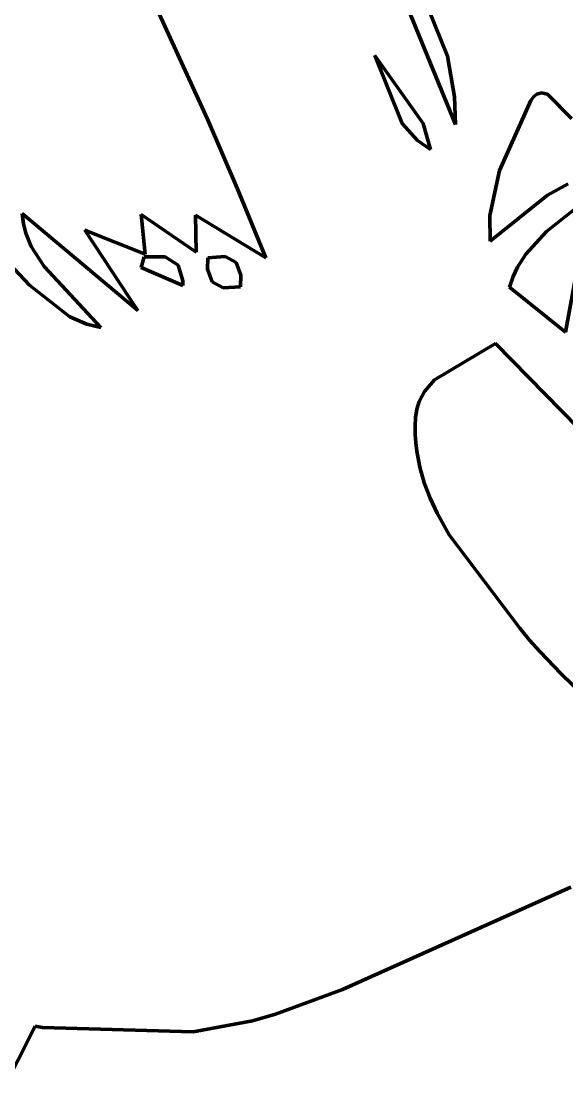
# Model space of a CAD drawing. Header units: millimetres. Extents: x 0 to 9.3, y 0 to 12.
# Drawn here: x 2.053 to 2.47, y 3.579 to 4.399 of the extents above; entities that cross this region are included whole.
import ezdxf

# ---------------------------------------------------------------- set-up
doc = ezdxf.new("R2010")
doc.units = ezdxf.units.MM
doc.layers.add('color#000000ff', color=7, linetype='CONTINUOUS', lineweight=100)
doc.layers.add('color#ffffffff', color=7, linetype='CONTINUOUS', lineweight=100)

msp = doc.modelspace()

# ---------------------------------------------------------------- linework, layer by layer
at = {"layer": 'color#000000ff'}
for p, q in [((2.27076, 4.59801), (2.38494, 4.32006)), ((2.37869, 4.37233), (2.34138, 4.46512)), ((2.19499, 4.32415), (2.14727, 4.42882)), ((2.32303, 4.37285), (2.34402, 4.32099)), ((2.36008, 4.32093), (2.32303, 4.37285)), ((2.38407, 4.34125), (2.37869, 4.37233)), ((2.38494, 4.32006), (2.38407, 4.34125)), ((2.44483, 4.34148), (2.44254, 4.33855)), ((2.44715, 4.34335), (2.44483, 4.34148)), ((2.45065, 4.34446), (2.44715, 4.34335)), ((2.45529, 4.34333), (2.45065, 4.34446)), ((2.47351, 4.32459), (2.45529, 4.34333)), ((2.44254, 4.33855), (2.41853, 4.28497)), ((2.21778, 4.27134), (2.19499, 4.32415)), ((2.34402, 4.32099), (2.35567, 4.30789)), ((2.36576, 4.3009), (2.36008, 4.32093)), ((2.35567, 4.30789), (2.36576, 4.3009)), ((2.41853, 4.28497), (2.41118, 4.25054)), ((2.50444, 4.27811), (2.45455, 4.23819)), ((2.45513, 4.26618), (2.47116, 4.27477)), ((2.23963, 4.21811), (2.21778, 4.27134)), ((2.41142, 4.23093), (2.45513, 4.26618)), ((2.05419, 4.2442), (2.05326, 4.25196)), ((2.05326, 4.25196), (2.14172, 4.17794)), ((2.1473, 4.22094), (2.14429, 4.25118)), ((2.14429, 4.25118), (2.18634, 4.22255)), ((2.18634, 4.22255), (2.18596, 4.25082)), ((2.18596, 4.25082), (2.23963, 4.21811)), ((2.41118, 4.25054), (2.41142, 4.23093)), ((2.05599, 4.23691), (2.05419, 4.2442)), ((2.06012, 4.22673), (2.05599, 4.23691)), ((2.13568, 4.18708), (2.10117, 4.23924)), ((2.10117, 4.23924), (2.1473, 4.22094)), ((2.45455, 4.23819), (2.43856, 4.22104)), ((2.03178, 4.2257), (2.05889, 4.19716)), ((2.07002, 4.21139), (2.06012, 4.22673)), ((2.14675, 4.21895), (2.14432, 4.2108)), ((2.16272, 4.21879), (2.14675, 4.21895)), ((2.17258, 4.21262), (2.16272, 4.21879)), ((2.19526, 4.21812), (2.19507, 4.20945)), ((2.20855, 4.21909), (2.19526, 4.21812)), ((2.21697, 4.21466), (2.20855, 4.21909)), ((2.43856, 4.22104), (2.43226, 4.21106)), ((2.11346, 4.16484), (2.07002, 4.21139)), ((2.14432, 4.2108), (2.17633, 4.19693)), ((2.17633, 4.20045), (2.17258, 4.21262)), ((2.19507, 4.20945), (2.19865, 4.19977)), ((2.2205, 4.20483), (2.21697, 4.21466)), ((2.43226, 4.21106), (2.42888, 4.20372)), ((2.46908, 4.16135), (2.47784, 4.20996)), ((2.17633, 4.19693), (2.17633, 4.20045)), ((2.19865, 4.19977), (2.20704, 4.19527)), ((2.22024, 4.19593), (2.2205, 4.20483)), ((2.42888, 4.20372), (2.42624, 4.19576)), ((2.05889, 4.19716), (2.08968, 4.17307)), ((2.20704, 4.19527), (2.22024, 4.19593)), ((2.42624, 4.19576), (2.46908, 4.16135)), ((2.14172, 4.17794), (2.13568, 4.18708)), ((2.08968, 4.17307), (2.10276, 4.16746)), ((2.10276, 4.16746), (2.11346, 4.16484)), ((2.41541, 4.15247), (2.36867, 4.12479)), ((2.57107, 3.99374), (2.41541, 4.15247)), ((2.36867, 4.12479), (2.36108, 4.11597)), ((2.36108, 4.11597), (2.35702, 4.1082)), ((2.35525, 4.10238), (2.35435, 4.09601)), ((2.35702, 4.1082), (2.35525, 4.10238)), ((2.35435, 4.09601), (2.35404, 4.08946)), ((2.35404, 4.08946), (2.35408, 4.083)), ((2.35408, 4.083), (2.35447, 4.07663)), ((2.35447, 4.07663), (2.35518, 4.07034)), ((2.35518, 4.07034), (2.35751, 4.05801)), ((2.35751, 4.05801), (2.36097, 4.046)), ((2.36097, 4.046), (2.36543, 4.03429)), ((2.36543, 4.03429), (2.37075, 4.02286)), ((2.37075, 4.02286), (2.38012, 4.0062)), ((2.38012, 4.0062), (2.43399, 3.93478)), ((2.43399, 3.93478), (2.44157, 3.9257)), ((2.44157, 3.9257), (2.44939, 3.91685)), ((2.44939, 3.91685), (2.46571, 3.89977)), ((2.46571, 3.89977), (2.48276, 3.88338)), ((2.47309, 3.73664), (2.29835, 3.65851)), ((2.29835, 3.65851), (2.2471, 3.63964)), ((2.22955, 3.63451), (2.18412, 3.62601)), ((2.2471, 3.63964), (2.22955, 3.63451)), ((2.06318, 3.63023), (2.03713, 3.5788)), ((2.06888, 3.62946), (2.06318, 3.63023)), ((2.18412, 3.62601), (2.06888, 3.62946))]:
    msp.add_line(p, q, dxfattribs=at)
at = {"layer": 'color#ffffffff'}
for p, q in [((2.38494, 4.32006), (2.27076, 4.59801)), ((2.34138, 4.46512), (2.37869, 4.37233)), ((2.14727, 4.42882), (2.19499, 4.32415)), ((2.32303, 4.37285), (2.36008, 4.32093)), ((2.34402, 4.32099), (2.32303, 4.37285)), ((2.37869, 4.37233), (2.38407, 4.34125)), ((2.38407, 4.34125), (2.38494, 4.32006)), ((2.44254, 4.33855), (2.44483, 4.34148)), ((2.44483, 4.34148), (2.44715, 4.34335)), ((2.44715, 4.34335), (2.45065, 4.34446)), ((2.45065, 4.34446), (2.45529, 4.34333)), ((2.45529, 4.34333), (2.47351, 4.32459)), ((2.41853, 4.28497), (2.44254, 4.33855)), ((2.19499, 4.32415), (2.21778, 4.27134)), ((2.35567, 4.30789), (2.34402, 4.32099)), ((2.36008, 4.32093), (2.36576, 4.3009)), ((2.36576, 4.3009), (2.35567, 4.30789)), ((2.41118, 4.25054), (2.41853, 4.28497)), ((2.45455, 4.23819), (2.50444, 4.27811)), ((2.47116, 4.27477), (2.45513, 4.26618)), ((2.21778, 4.27134), (2.23963, 4.21811)), ((2.45513, 4.26618), (2.41142, 4.23093)), ((2.14172, 4.17794), (2.05326, 4.25196)), ((2.05326, 4.25196), (2.05419, 4.2442)), ((2.18634, 4.22255), (2.14429, 4.25118)), ((2.14429, 4.25118), (2.1473, 4.22094)), ((2.23963, 4.21811), (2.18596, 4.25082)), ((2.18596, 4.25082), (2.18634, 4.22255)), ((2.41142, 4.23093), (2.41118, 4.25054)), ((2.05419, 4.2442), (2.05599, 4.23691)), ((2.05599, 4.23691), (2.06012, 4.22673)), ((2.1473, 4.22094), (2.10117, 4.23924)), ((2.10117, 4.23924), (2.13568, 4.18708)), ((2.43856, 4.22104), (2.45455, 4.23819)), ((2.05889, 4.19716), (2.03178, 4.2257)), ((2.06012, 4.22673), (2.07002, 4.21139)), ((2.14432, 4.2108), (2.14675, 4.21895)), ((2.14675, 4.21895), (2.16272, 4.21879)), ((2.16272, 4.21879), (2.17258, 4.21262)), ((2.19507, 4.20945), (2.19526, 4.21812)), ((2.19526, 4.21812), (2.20855, 4.21909)), ((2.20855, 4.21909), (2.21697, 4.21466)), ((2.43226, 4.21106), (2.43856, 4.22104)), ((2.07002, 4.21139), (2.11346, 4.16484)), ((2.17633, 4.19693), (2.14432, 4.2108)), ((2.17258, 4.21262), (2.17633, 4.20045)), ((2.19865, 4.19977), (2.19507, 4.20945)), ((2.21697, 4.21466), (2.2205, 4.20483)), ((2.42888, 4.20372), (2.43226, 4.21106)), ((2.47784, 4.20996), (2.46908, 4.16135)), ((2.17633, 4.20045), (2.17633, 4.19693)), ((2.20704, 4.19527), (2.19865, 4.19977)), ((2.2205, 4.20483), (2.22024, 4.19593)), ((2.42624, 4.19576), (2.42888, 4.20372)), ((2.08968, 4.17307), (2.05889, 4.19716)), ((2.22024, 4.19593), (2.20704, 4.19527)), ((2.46908, 4.16135), (2.42624, 4.19576)), ((2.13568, 4.18708), (2.14172, 4.17794)), ((2.10276, 4.16746), (2.08968, 4.17307)), ((2.11346, 4.16484), (2.10276, 4.16746)), ((2.36867, 4.12479), (2.41541, 4.15247)), ((2.41541, 4.15247), (2.57107, 3.99374)), ((2.36108, 4.11597), (2.36867, 4.12479)), ((2.35702, 4.1082), (2.36108, 4.11597)), ((2.35435, 4.09601), (2.35525, 4.10238)), ((2.35525, 4.10238), (2.35702, 4.1082)), ((2.35404, 4.08946), (2.35435, 4.09601)), ((2.35408, 4.083), (2.35404, 4.08946)), ((2.35447, 4.07663), (2.35408, 4.083)), ((2.35518, 4.07034), (2.35447, 4.07663)), ((2.35751, 4.05801), (2.35518, 4.07034)), ((2.36097, 4.046), (2.35751, 4.05801)), ((2.36543, 4.03429), (2.36097, 4.046)), ((2.37075, 4.02286), (2.36543, 4.03429)), ((2.38012, 4.0062), (2.37075, 4.02286)), ((2.43399, 3.93478), (2.38012, 4.0062)), ((2.44157, 3.9257), (2.43399, 3.93478)), ((2.44939, 3.91685), (2.44157, 3.9257)), ((2.46571, 3.89977), (2.44939, 3.91685)), ((2.48276, 3.88338), (2.46571, 3.89977)), ((2.29835, 3.65851), (2.47309, 3.73664)), ((2.2471, 3.63964), (2.29835, 3.65851)), ((2.18412, 3.62601), (2.22955, 3.63451)), ((2.22955, 3.63451), (2.2471, 3.63964)), ((2.03713, 3.5788), (2.06318, 3.63023)), ((2.06318, 3.63023), (2.06888, 3.62946)), ((2.06888, 3.62946), (2.18412, 3.62601))]:
    msp.add_line(p, q, dxfattribs=at)

doc.saveas('drawing.dxf')
